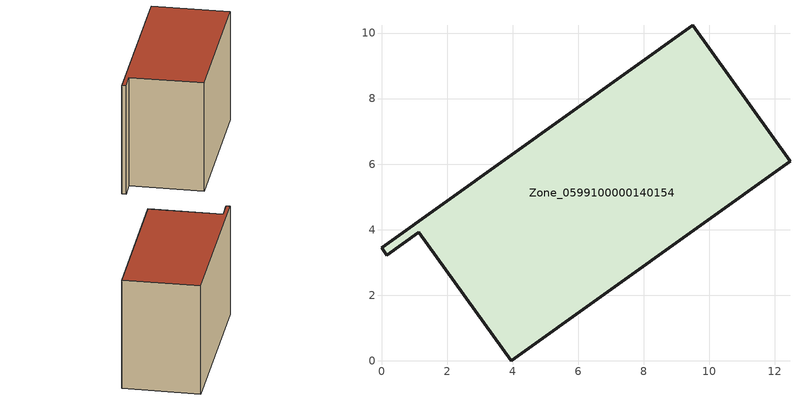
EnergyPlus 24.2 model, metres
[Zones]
Zone_0599100000140154
 floor ground (C_G): 1.13,3.92 0.16,3.22 0,3.45 9.5,10.24 12.46,6.09 3.95,0 z0
 wall outside (C_F): 9.5,10.24 0,3.45 0.16,3.22 1.13,3.92 3.95,0 12.46,6.09 9.5,10.24 z0:7.62
 roof outside (C_R): 12.46,6.09 9.5,10.24 0,3.45 0.16,3.22 1.13,3.92 3.95,0 z7.62
[BUILDING]
Pand.0599100000140154: North Axis=0; Terrain=City; Loads Convergence Tolerance Value=0.04; Temperature Convergence Tolerance Value=0.4; Solar Distribution=FullExterior; Maximum Number of Warmup Days=25; Minimum Number of Warmup Days=1
[Site:Location]
Rotterdam.The.Hague.AP_ZH_NLD Design_Conditions: Latitude=51.96; Longitude=4.45; Time Zone=1; Elevation=-4.5
[SITE:GROUNDTEMPERATURE:BUILDINGSURFACE]
18, 18, 18, 18, 18, 18, 18, 18, 18, 18, 18, 18
[MATERIAL] Thermal Absorptance=0.9; Solar Absorptance=0.7; Visible Absorptance=0.7
Name | Roughness | Thickness | Conductivity | Density | Specific Heat
G.TI.1975-1991 | MediumSmooth | 0.15 | 0.288461 | 540 | 1210
F.TI.1975-1991 | Rough | 0.3 | 0.230769 | 1920 | 840
R.TI.1975-1991 | MediumRough | 0.2 | 0.153846 | 1500 | 1000
[CONSTRUCTION]
C_G: G.TI.1975-1991
C_F: F.TI.1975-1991
C_R: R.TI.1975-1991
[ZONE]
Zone_0599100000140154: Type=1; Multiplier=1; Ceiling Height=Autocalculate; Volume=Autocalculate; Floor Area=autocalculate; Part of Total Floor Area=Yes
[ZONEINFILTRATION:DESIGNFLOWRATE]
Infil_Zone_0599100000140154: Zone or ZoneList or Space or SpaceList=Zone_0599100000140154; Schedule=AlwaysOn; Design Flow Rate Calculation Method=Flow/Area; Flow Rate per Floor Area=0.003; Constant Term Coefficient=1; Temperature Term Coefficient=0; Velocity Term Coefficient=0; Velocity Squared Term Coefficient=0
[HVACTEMPLATE:ZONE:IDEALLOADSAIRSYSTEM]
Zone_0599100000140154: Maximum Heating Supply Air Temperature=50; Minimum Cooling Supply Air Temperature=13; Maximum Heating Supply Air Humidity Ratio=0.0156; Minimum Cooling Supply Air Humidity Ratio=0.0077; Heating Limit=NoLimit; Cooling Limit=NoLimit; Dehumidification Control Type=ConstantSensibleHeatRatio; Cooling Sensible Heat Ratio=0.7; Dehumidification Setpoint=60; Humidification Control Type=None; Humidification Setpoint=30; Outdoor Air Method=None; Outdoor Air Flow Rate per Person=0.00944; Outdoor Air Flow Rate per Zone Floor Area=0; Outdoor Air Flow Rate per Zone=0; Demand Controlled Ventilation Type=None; Outdoor Air Economizer Type=NoEconomizer; Heat Recovery Type=None; Sensible Heat Recovery Effectiveness=0.7; Latent Heat Recovery Effectiveness=0.65
[ZONECONTROL:THERMOSTAT]
ThermostatControl_Zone_0599100000140154: Zone or ZoneList=Zone_0599100000140154; Control Type Schedule=DualSetpointControlType; Control 1=Thermostat_Zone_0599100000140154; Temperature Difference Between Cutout And Setpoint=0
[THERMOSTATSETPOINT:DUALSETPOINT]
Thermostat_Zone_0599100000140154: Heating Setpoint Temperature Schedule=HeatingSetpoint_Zone_0599100000140154; Cooling Setpoint Temperature Schedule=CoolingSetpoint_Zone_0599100000140154
[SCHEDULE:COMPACT]
HeatingSetpoint_Zone_0599100000140154: Through: 12/31, For: AllDays, Until: 24:00, 21
CoolingSetpoint_Zone_0599100000140154: Through: 12/31, For: AllDays, Until: 24:00, 24
DualSetpointControlType: Through: 12/31, For: AllDays, Until: 24:00, 4
AlwaysOn: Through: 12/31, For: AllDays, Until: 24:00, 1
